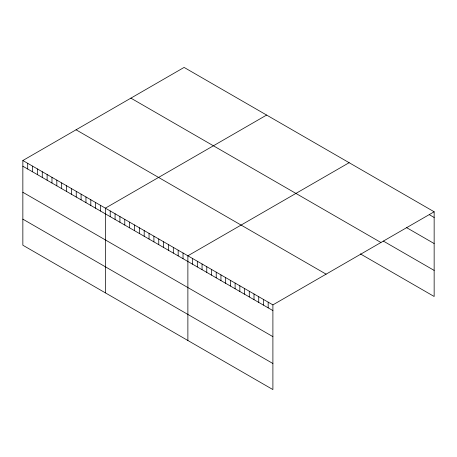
<?xml version="1.0" encoding="UTF-8"?>
<svg xmlns="http://www.w3.org/2000/svg" width="457" height="457" viewBox="0 0 457 457"><rect width="100%" height="100%" fill="white"/><g stroke="black" fill="none" stroke-linecap="round" stroke-linejoin="round"><path stroke-width="0.69" d="M22.85 160.516L272.898 304.882L272.898 389.581L22.85 245.22L22.85 160.516L184.102 67.419L434.15 211.78L434.15 296.484L360.35 253.875M266.62 115.055L105.367 208.158L105.367 292.857M349.137 162.698L187.878 255.794L187.878 340.499M272.898 304.882L434.15 211.78M429.426 214.744L434.15 217.475M406.404 227.529L434.15 243.547M383.377 241.096L434.15 270.407M130.891 98.141L380.938 242.501M76.062 129.794L326.109 274.16M22.85 166.211L272.898 310.571M22.85 192.283L272.898 336.643M22.85 219.149L272.898 363.509M268.173 302.151L268.173 307.847M263.449 299.426L263.449 305.122M258.725 296.702L258.725 302.391M254.006 293.971L254.006 299.666M249.282 291.246L249.282 296.936M244.558 288.521L244.558 294.211M239.834 285.791L239.834 291.486M235.109 283.066L235.109 288.755M230.391 280.341L230.391 286.031M225.667 277.61L225.667 283.306M220.942 274.886L220.942 280.575M216.218 272.161L216.218 277.85M211.494 269.43L211.494 275.125M206.775 266.705L206.775 272.395M202.051 263.975L202.051 269.67M197.327 261.25L197.327 266.945M192.603 258.525L192.603 264.215M183.029 252.995L183.029 258.685M178.173 250.19L178.173 255.886M173.317 247.391L173.317 253.081M168.467 244.586L168.467 250.282M163.612 241.787L163.612 247.477M158.756 238.982L158.756 244.678M153.906 236.183L153.906 241.873M149.051 233.378L149.051 239.068M144.195 230.574L144.195 236.269M139.339 227.775L139.339 233.464M134.489 224.97L134.489 230.665M129.634 222.171L129.634 227.86M124.778 219.366L124.778 225.061M119.928 216.567L119.928 222.256M115.073 213.762L115.073 219.457M110.217 210.957L110.217 216.652M100.511 205.353L100.511 211.048M95.656 202.554L95.656 208.243M90.806 199.749L90.806 205.444M85.95 196.95L85.95 202.64M81.095 194.145L81.095 199.84M76.245 191.346L76.245 197.036M71.389 188.541L71.389 194.231M66.533 185.736L66.533 191.432M61.678 182.937L61.678 188.627M56.828 180.132L56.828 185.828M51.972 177.333L51.972 183.023M47.117 174.528L47.117 180.224M42.267 171.729L42.267 177.419M37.411 168.924L37.411 174.62M32.556 166.12L32.556 171.815M27.706 163.32L27.706 169.01"/></g></svg>
